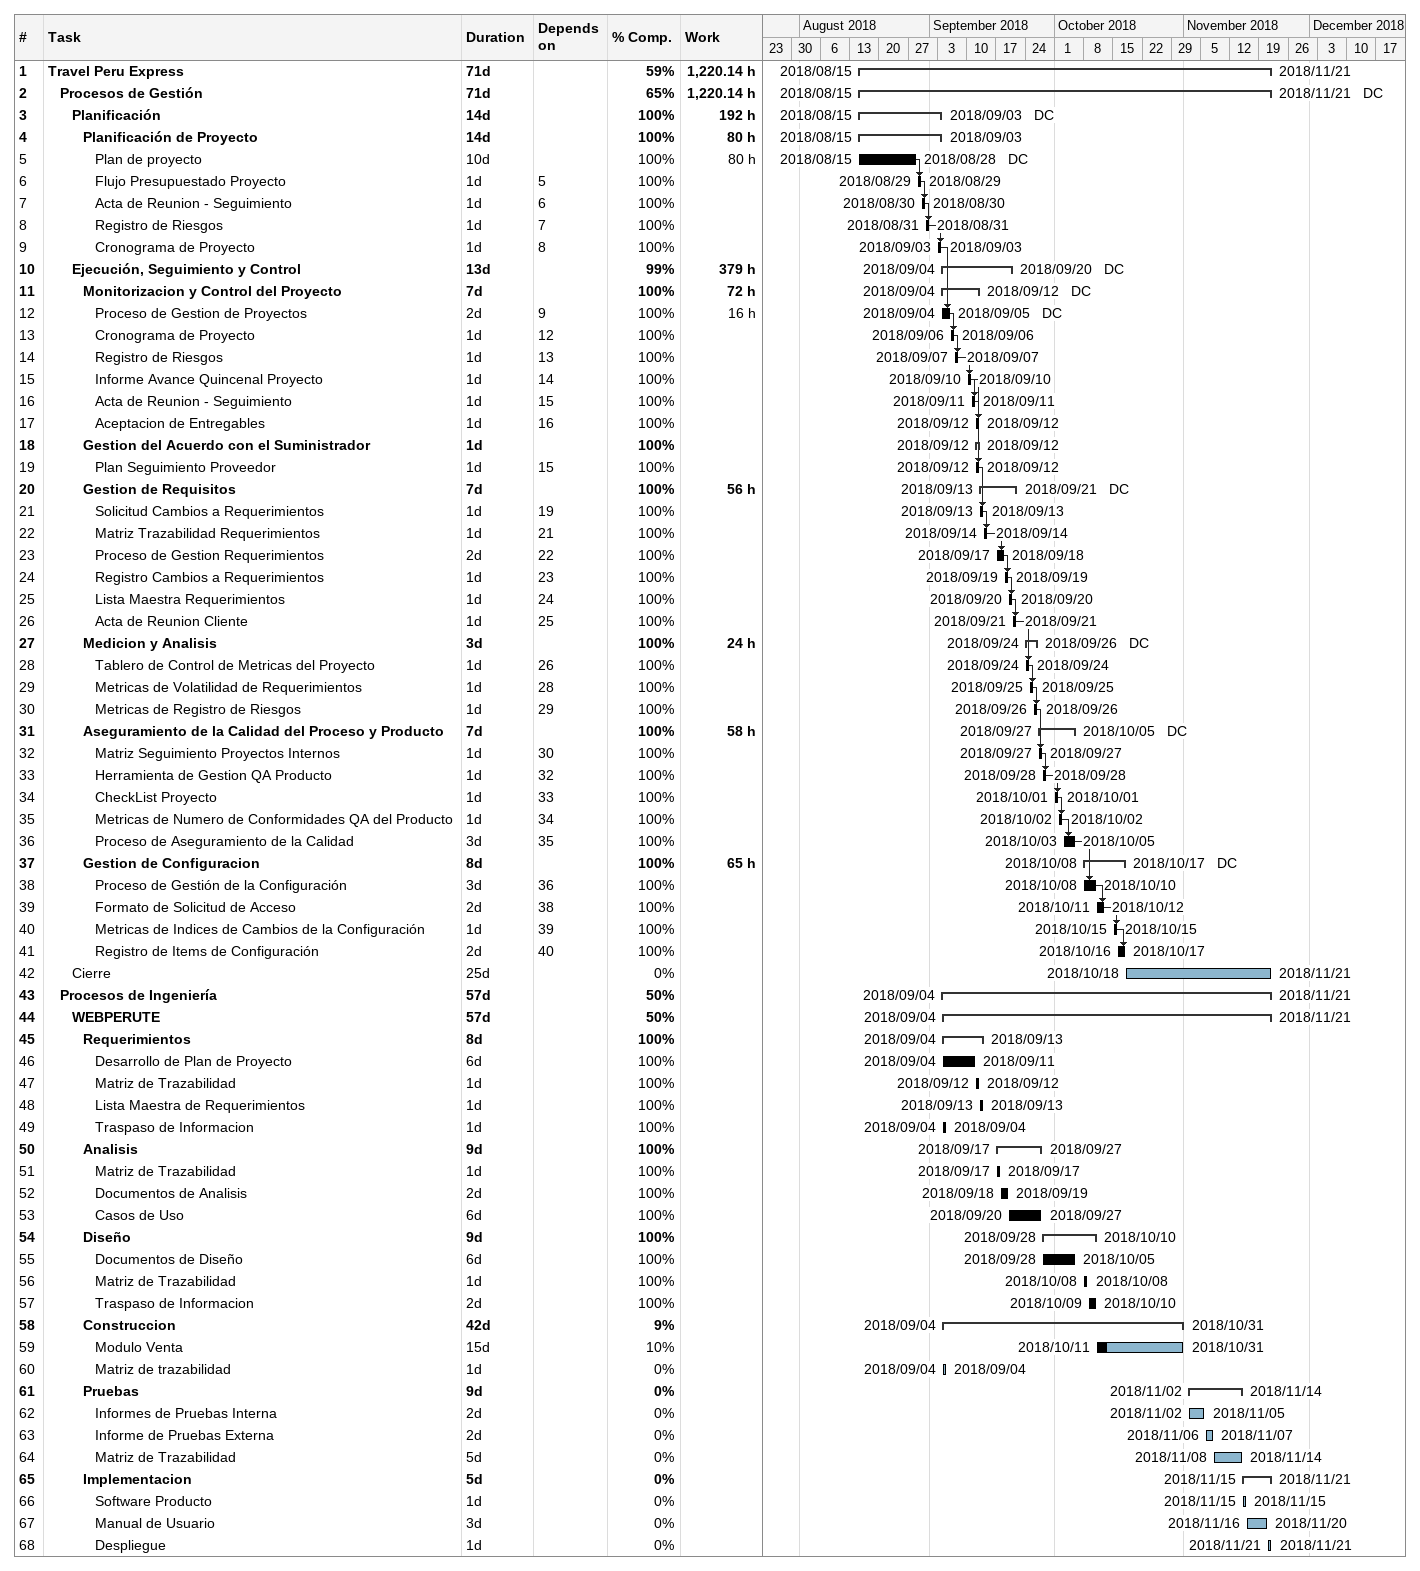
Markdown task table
| ID | Level | Task | Duration | Start | Finish | Predecessors | Resources | % complete | Work (h) |
|---|---|---|---|---|---|---|---|---|---|
| 1 | 1 | **Travel Peru Express** | 71d | 2018-08-15 | 2018-11-21 |  |  | 59 | 1220.14 |
| 2 | 2 | **Procesos de Gestión** | 71d | 2018-08-15 | 2018-11-21 |  | DC | 65 | 1220.14 |
| 3 | 3 | **Planificación** | 14d | 2018-08-15 | 2018-09-03 |  | DC | 100 | 192 |
| 4 | 4 | **Planificación de Proyecto** | 14d | 2018-08-15 | 2018-09-03 |  |  | 100 | 80 |
| 5 | 5 | Plan de proyecto | 10d | 2018-08-15 | 2018-08-28 |  | DC | 100 | 80 |
| 6 | 5 | Flujo Presupuestado Proyecto | 1d | 2018-08-29 | 2018-08-29 | 5 |  | 100 |  |
| 7 | 5 | Acta de Reunion - Seguimiento | 1d | 2018-08-30 | 2018-08-30 | 6 |  | 100 |  |
| 8 | 5 | Registro de Riesgos | 1d | 2018-08-31 | 2018-08-31 | 7 |  | 100 |  |
| 9 | 5 | Cronograma de Proyecto | 1d | 2018-09-03 | 2018-09-03 | 8 |  | 100 |  |
| 10 | 3 | **Ejecución, Seguimiento y Control** | 13d | 2018-09-04 | 2018-09-20 |  | DC | 99 | 379 |
| 11 | 4 | **Monitorizacion y Control del Proyecto** | 7d | 2018-09-04 | 2018-09-12 |  | DC | 100 | 72 |
| 12 | 5 | Proceso de Gestion de Proyectos | 2d | 2018-09-04 | 2018-09-05 | 9 | DC | 100 | 16 |
| 13 | 5 | Cronograma de Proyecto | 1d | 2018-09-06 | 2018-09-06 | 12 |  | 100 |  |
| 14 | 5 | Registro de Riesgos | 1d | 2018-09-07 | 2018-09-07 | 13 |  | 100 |  |
| 15 | 5 | Informe Avance Quincenal Proyecto | 1d | 2018-09-10 | 2018-09-10 | 14 |  | 100 |  |
| 16 | 5 | Acta de Reunion - Seguimiento | 1d | 2018-09-11 | 2018-09-11 | 15 |  | 100 |  |
| 17 | 5 | Aceptacion de Entregables | 1d | 2018-09-12 | 2018-09-12 | 16 |  | 100 |  |
| 18 | 4 | **Gestion del Acuerdo con el Suministrador** | 1d | 2018-09-12 | 2018-09-12 |  |  | 100 |  |
| 19 | 5 | Plan Seguimiento Proveedor | 1d | 2018-09-12 | 2018-09-12 | 15 |  | 100 |  |
| 20 | 4 | **Gestion de Requisitos** | 7d | 2018-09-13 | 2018-09-21 |  | DC | 100 | 56 |
| 21 | 5 | Solicitud Cambios a Requerimientos | 1d | 2018-09-13 | 2018-09-13 | 19 |  | 100 |  |
| 22 | 5 | Matriz Trazabilidad Requerimientos | 1d | 2018-09-14 | 2018-09-14 | 21 |  | 100 |  |
| 23 | 5 | Proceso de Gestion Requerimientos | 2d | 2018-09-17 | 2018-09-18 | 22 |  | 100 |  |
| 24 | 5 | Registro Cambios a Requerimientos | 1d | 2018-09-19 | 2018-09-19 | 23 |  | 100 |  |
| 25 | 5 | Lista Maestra Requerimientos | 1d | 2018-09-20 | 2018-09-20 | 24 |  | 100 |  |
| 26 | 5 | Acta de Reunion Cliente | 1d | 2018-09-21 | 2018-09-21 | 25 |  | 100 |  |
| 27 | 4 | **Medicion y Analisis** | 3d | 2018-09-24 | 2018-09-26 |  | DC | 100 | 24 |
| 28 | 5 | Tablero de Control de Metricas del Proyecto | 1d | 2018-09-24 | 2018-09-24 | 26 |  | 100 |  |
| 29 | 5 | Metricas de Volatilidad de Requerimientos | 1d | 2018-09-25 | 2018-09-25 | 28 |  | 100 |  |
| 30 | 5 | Metricas de Registro de Riesgos | 1d | 2018-09-26 | 2018-09-26 | 29 |  | 100 |  |
| 31 | 4 | **Aseguramiento de la Calidad del Proceso y Producto** | 7d | 2018-09-27 | 2018-10-05 |  | DC | 100 | 58 |
| 32 | 5 | Matriz Seguimiento Proyectos Internos | 1d | 2018-09-27 | 2018-09-27 | 30 |  | 100 |  |
| 33 | 5 | Herramienta de Gestion QA Producto | 1d | 2018-09-28 | 2018-09-28 | 32 |  | 100 |  |
| 34 | 5 | CheckList Proyecto | 1d | 2018-10-01 | 2018-10-01 | 33 |  | 100 |  |
| 35 | 5 | Metricas de Numero de Conformidades QA del Producto | 1d | 2018-10-02 | 2018-10-02 | 34 |  | 100 |  |
| 36 | 5 | Proceso de Aseguramiento de la Calidad | 3d | 2018-10-03 | 2018-10-05 | 35 |  | 100 |  |
| 37 | 4 | **Gestion de Configuracion** | 8d | 2018-10-08 | 2018-10-17 |  | DC | 100 | 65 |
| 38 | 5 | Proceso de Gestión de la Configuración | 3d | 2018-10-08 | 2018-10-10 | 36 |  | 100 |  |
| 39 | 5 | Formato de Solicitud de Acceso | 2d | 2018-10-11 | 2018-10-12 | 38 |  | 100 |  |
| 40 | 5 | Metricas de Indices de Cambios de la Configuración | 1d | 2018-10-15 | 2018-10-15 | 39 |  | 100 |  |
| 41 | 5 | Registro de Items de Configuración | 2d | 2018-10-16 | 2018-10-17 | 40 |  | 100 |  |
| 42 | 3 | Cierre | 25d | 2018-10-18 | 2018-11-21 |  |  | 0 |  |
| 43 | 2 | **Procesos de Ingeniería** | 57d | 2018-09-04 | 2018-11-21 |  |  | 50 |  |
| 44 | 3 | **WEBPERUTE** | 57d | 2018-09-04 | 2018-11-21 |  |  | 50 |  |
| 45 | 4 | **Requerimientos** | 8d | 2018-09-04 | 2018-09-13 |  |  | 100 |  |
| 46 | 5 | Desarrollo de Plan de Proyecto | 6d | 2018-09-04 | 2018-09-11 |  |  | 100 |  |
| 47 | 5 | Matriz de Trazabilidad | 1d | 2018-09-12 | 2018-09-12 |  |  | 100 |  |
| 48 | 5 | Lista Maestra de Requerimientos | 1d | 2018-09-13 | 2018-09-13 |  |  | 100 |  |
| 49 | 5 | Traspaso de Informacion | 1d | 2018-09-04 | 2018-09-04 |  |  | 100 |  |
| 50 | 4 | **Analisis** | 9d | 2018-09-17 | 2018-09-27 |  |  | 100 |  |
| 51 | 5 | Matriz de Trazabilidad | 1d | 2018-09-17 | 2018-09-17 |  |  | 100 |  |
| 52 | 5 | Documentos de Analisis | 2d | 2018-09-18 | 2018-09-19 |  |  | 100 |  |
| 53 | 5 | Casos de Uso | 6d | 2018-09-20 | 2018-09-27 |  |  | 100 |  |
| 54 | 4 | **Diseño** | 9d | 2018-09-28 | 2018-10-10 |  |  | 100 |  |
| 55 | 5 | Documentos de Diseño | 6d | 2018-09-28 | 2018-10-05 |  |  | 100 |  |
| 56 | 5 | Matriz de Trazabilidad | 1d | 2018-10-08 | 2018-10-08 |  |  | 100 |  |
| 57 | 5 | Traspaso de Informacion | 2d | 2018-10-09 | 2018-10-10 |  |  | 100 |  |
| 58 | 4 | **Construccion** | 42d | 2018-09-04 | 2018-10-31 |  |  | 9 |  |
| 59 | 5 | Modulo Venta | 15d | 2018-10-11 | 2018-10-31 |  |  | 10 |  |
| 60 | 5 | Matriz de trazabilidad | 1d | 2018-09-04 | 2018-09-04 |  |  | 0 |  |
| 61 | 4 | **Pruebas** | 9d | 2018-11-02 | 2018-11-14 |  |  | 0 |  |
| 62 | 5 | Informes de Pruebas Interna | 2d | 2018-11-02 | 2018-11-05 |  |  | 0 |  |
| 63 | 5 | Informe de Pruebas Externa | 2d | 2018-11-06 | 2018-11-07 |  |  | 0 |  |
| 64 | 5 | Matriz de Trazabilidad | 5d | 2018-11-08 | 2018-11-14 |  |  | 0 |  |
| 65 | 4 | **Implementacion** | 5d | 2018-11-15 | 2018-11-21 |  |  | 0 |  |
| 66 | 5 | Software Producto | 1d | 2018-11-15 | 2018-11-15 |  |  | 0 |  |
| 67 | 5 | Manual de Usuario | 3d | 2018-11-16 | 2018-11-20 |  |  | 0 |  |
| 68 | 5 | Despliegue | 1d | 2018-11-21 | 2018-11-21 |  |  | 0 |  |
